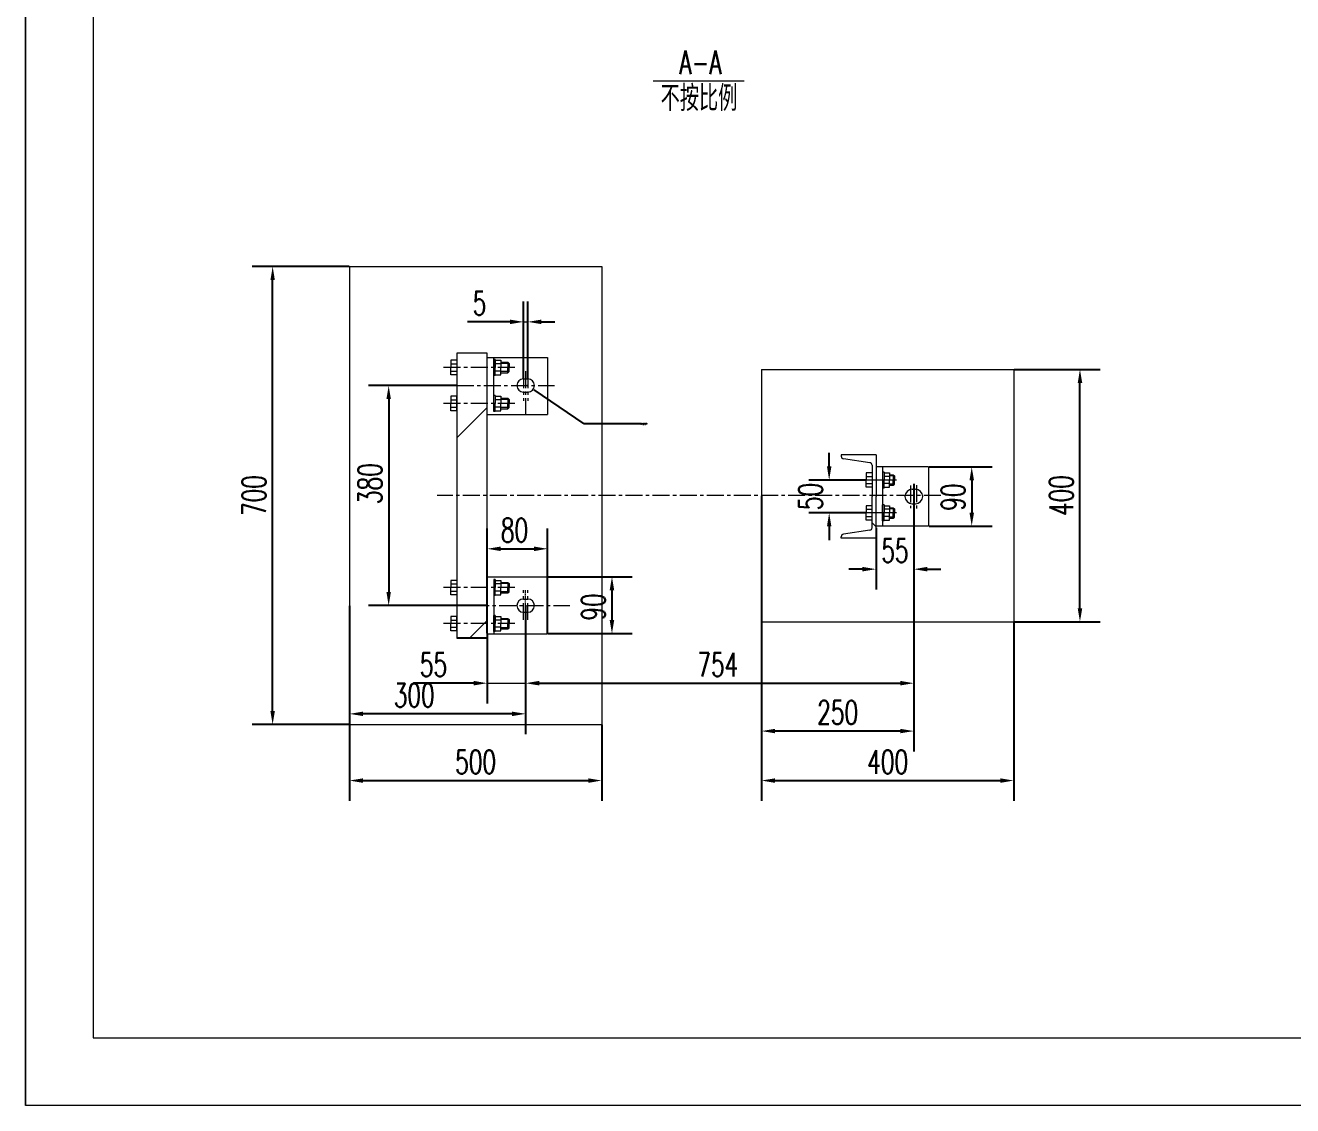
# Model space of a CAD drawing. Header units: millimetres. Extents: x 2882 to 3476, y 1065 to 1485.
# Drawn here: x 2881.9 to 3068.8, y 1064.6 to 1224 of the extents above; entities that cross this region are included whole.
import ezdxf

# ---------------------------------------------------------------- set-up
doc = ezdxf.new("R2010")
doc.units = ezdxf.units.MM
doc.linetypes.add('CENTER', pattern=[2, 1.25, -0.25, 0.25, -0.25])
doc.linetypes.add('CENTERX2', pattern=[4, 2.5, -0.5, 0.5, -0.5])
doc.layers.get('DEFPOINTS').update_dxf_attribs({"lineweight": 18})
for name, color, linetype, lineweight, true_color in [('1', 1, 'Continuous', 18, 0xff0000), ('2', 2, 'Continuous', 18, 0xffff00), ('3', 3, 'CENTERX2', 18, 0x00ff00), ('3尺寸线', 2, 'Continuous', 18, 0xffff00)]:
    doc.layers.add(name, color=color, linetype=linetype, lineweight=lineweight, true_color=true_color)
doc.styles.add('HZ', font='txt.shx', dxfattribs={"width": 0.67, "bigfont": 'hztxt.shx'})
doc.styles.get("Standard").update_dxf_attribs({"font": 'arial.ttf'})
doc.styles.add('ZH', font='txt.shx', dxfattribs={"width": 0.75, "bigfont": 'hztxt.shx'})
doc.dimstyles.new('ISO-25', dxfattribs={"dimtxt": 2.5, "dimasz": 2.5, "dimexe": 1.25, "dimexo": 0.625, "dimtad": 1, "dimtxsty": 'Standard', "dimcen": 2.5, "dimadec": 0, "dimazin": 0, "dimtfac": 1, "dimtmove": 0, "dimatfit": 3, "dimfxl": 0, "dimarcsym": 0})
doc.dimstyles.get("Standard").update_dxf_attribs({"dimtxt": 0.18, "dimasz": 0.18, "dimexe": 0.18, "dimexo": 0.0625, "dimgap": 0.09, "dimtad": 0, "dimtih": 1, "dimtoh": 1, "dimdec": 4, "dimzin": 0, "dimdsep": 46, "dimtxsty": 'Standard', "dimcen": 0.09, "dimadec": 0, "dimazin": 0, "dimtfac": 1, "dimtdec": 4, "dimtofl": 0, "dimtmove": 0, "dimatfit": 3, "dimfxl": 0, "dimtolj": 1, "dimtzin": 0, "dimarcsym": 0})

# ---------------------------------------------------------------- blocks, each defined once
blk = doc.blocks.new('*D47')
at = {"layer": '2', "color": 0, "lineweight": -2, "ltscale": 0.5, "transparency": 16777216}
for p, q in [((3000.46, 1158.93), (3000.46, 1160.93)), ((3005.85, 1156.93), (2997.46, 1156.93)), ((3005.85, 1152.08), (2997.46, 1152.08)), ((3000.46, 1150.08), (3000.46, 1148.08))]:
    blk.add_line(p, q, dxfattribs=at)
at = {"layer": '2', "color": 0, "ltscale": 0.5, "transparency": 16777216}
for points in [[(3000.13, 1158.93), (3000.79, 1158.93), (3000.46, 1156.93)], [(3000.13, 1150.08), (3000.79, 1150.08), (3000.46, 1152.08)]]:
    blk.add_solid(points, dxfattribs=at)
at = {"layer": 'DEFPOINTS', "color": 0, "ltscale": 0.5, "transparency": 16777216}
for p in [(3005.91, 1156.93), (3000.46, 1152.08), (3005.91, 1152.08)]:
    blk.add_point(p, dxfattribs=at)
at = {"layer": '2', "color": 0, "ltscale": 0.5, "transparency": 16777216, "insert": (2997.71, 1154.51), "char_height": 3.5, "attachment_point": 5, "rotation": 90, "style": 'HZ'}
blk.add_mtext('\\A1;50', dxfattribs=at)
blk = doc.blocks.new('*D45')
at = {"layer": '2', "color": 0, "lineweight": -2, "ltscale": 0.5, "transparency": 16777216}
for p, q in [((2958.97, 1142.67), (2971.41, 1142.67)), ((2968.41, 1140.67), (2968.41, 1136.27)), ((2958.97, 1134.27), (2971.41, 1134.27))]:
    blk.add_line(p, q, dxfattribs=at)
at = {"layer": '2', "color": 0, "ltscale": 0.5, "transparency": 16777216}
for points in [[(2968.07, 1140.67), (2968.74, 1140.67), (2968.41, 1142.67)], [(2968.07, 1136.27), (2968.74, 1136.27), (2968.41, 1134.27)]]:
    blk.add_solid(points, dxfattribs=at)
at = {"layer": 'DEFPOINTS', "color": 0, "ltscale": 0.5, "transparency": 16777216}
for p in [(2958.91, 1142.67), (2958.91, 1134.27), (2968.41, 1134.27)]:
    blk.add_point(p, dxfattribs=at)
at = {"layer": '2', "color": 0, "ltscale": 0.5, "transparency": 16777216, "insert": (2965.66, 1138.2), "char_height": 3.5, "attachment_point": 5, "rotation": 90, "style": 'HZ'}
blk.add_mtext('\\A1;90', dxfattribs=at)
blk = doc.blocks.new('*D46')
at = {"layer": '2', "color": 0, "lineweight": -2, "ltscale": 0.5, "transparency": 16777216}
for p, q in [((2945.45, 1170.87), (2932.46, 1170.87)), ((2935.46, 1168.87), (2935.46, 1140.41)), ((2949.93, 1138.41), (2932.46, 1138.41))]:
    blk.add_line(p, q, dxfattribs=at)
at = {"layer": '2', "color": 0, "ltscale": 0.5, "transparency": 16777216}
for points in [[(2935.13, 1168.87), (2935.79, 1168.87), (2935.46, 1170.87)], [(2935.13, 1140.41), (2935.79, 1140.41), (2935.46, 1138.41)]]:
    blk.add_solid(points, dxfattribs=at)
at = {"layer": 'DEFPOINTS', "color": 0, "ltscale": 0.5, "transparency": 16777216}
for p in [(2945.52, 1170.87), (2935.46, 1138.41), (2950, 1138.41)]:
    blk.add_point(p, dxfattribs=at)
at = {"layer": '2', "color": 0, "ltscale": 0.5, "transparency": 16777216, "insert": (2932.71, 1156.4), "char_height": 3.5, "attachment_point": 5, "rotation": 90, "style": 'HZ'}
blk.add_mtext('\\A1;380', dxfattribs=at)
blk = doc.blocks.new('*D48')
at = {"layer": '2', "color": 0, "lineweight": -2, "ltscale": 0.5, "transparency": 16777216}
for p, q in [((3012.95, 1156.36), (3012.95, 1123.96)), ((2955.67, 1134.2), (2955.67, 1123.96)), ((2957.67, 1126.96), (3010.95, 1126.96))]:
    blk.add_line(p, q, dxfattribs=at)
at = {"layer": '2', "color": 0, "ltscale": 0.5, "transparency": 16777216}
for points in [[(2957.67, 1127.3), (2957.67, 1126.63), (2955.67, 1126.96)], [(3010.95, 1127.3), (3010.95, 1126.63), (3012.95, 1126.96)]]:
    blk.add_solid(points, dxfattribs=at)
at = {"layer": 'DEFPOINTS', "color": 0, "ltscale": 0.5, "transparency": 16777216}
for p in [(3012.95, 1156.43), (2955.67, 1134.27), (3012.95, 1126.96)]:
    blk.add_point(p, dxfattribs=at)
at = {"layer": '2', "color": 0, "ltscale": 0.5, "transparency": 16777216, "insert": (2984.02, 1129.71), "char_height": 3.5, "attachment_point": 5, "style": 'HZ'}
blk.add_mtext('\\A1;754', dxfattribs=at)
blk = doc.blocks.new('*D49')
at = {"layer": '2', "color": 0, "lineweight": -2, "ltscale": 0.5, "transparency": 16777216}
for p, q in [((2950, 1134.18), (2950, 1123.96)), ((2955.67, 1134.11), (2955.67, 1123.96)), ((2948, 1126.96), (2939.12, 1126.96)), ((2957.67, 1126.96), (2959.67, 1126.96))]:
    blk.add_line(p, q, dxfattribs=at)
at = {"layer": '2', "color": 0, "ltscale": 0.5, "transparency": 16777216}
for points in [[(2948, 1127.3), (2948, 1126.63), (2950, 1126.96)], [(2957.67, 1127.3), (2957.67, 1126.63), (2955.67, 1126.96)]]:
    blk.add_solid(points, dxfattribs=at)
at = {"layer": 'DEFPOINTS', "color": 0, "ltscale": 0.5, "transparency": 16777216}
for p in [(2950, 1134.24), (2955.67, 1134.18), (2950, 1126.96)]:
    blk.add_point(p, dxfattribs=at)
at = {"layer": '2', "color": 0, "ltscale": 0.5, "transparency": 16777216, "insert": (2942.08, 1129.71), "char_height": 3.5, "attachment_point": 5, "style": 'HZ'}
blk.add_mtext('\\A1;55', dxfattribs=at)
blk = doc.blocks.new('*D50')
at = {"layer": '2', "color": 0, "lineweight": -2, "ltscale": 0.5, "transparency": 16777216}
for p, q in [((2955.35, 1171.91), (2955.35, 1183.27)), ((2956, 1171.91), (2956, 1183.27)), ((2953.35, 1180.27), (2947.09, 1180.27)), ((2958, 1180.27), (2960, 1180.27))]:
    blk.add_line(p, q, dxfattribs=at)
at = {"layer": '2', "color": 0, "ltscale": 0.5, "transparency": 16777216}
for points in [[(2953.35, 1180.6), (2953.35, 1179.93), (2955.35, 1180.27)], [(2958, 1180.6), (2958, 1179.93), (2956, 1180.27)]]:
    blk.add_solid(points, dxfattribs=at)
at = {"layer": 'DEFPOINTS', "color": 0, "ltscale": 0.5, "transparency": 16777216}
for p in [(2956, 1180.27), (2955.35, 1171.84), (2956, 1171.84)]:
    blk.add_point(p, dxfattribs=at)
at = {"layer": '2', "color": 0, "ltscale": 0.5, "transparency": 16777216, "insert": (2948.87, 1183.02), "char_height": 3.5, "attachment_point": 5, "style": 'HZ'}
blk.add_mtext('\\A1;5', dxfattribs=at)
blk = doc.blocks.new('*D51')
at = {"layer": '2', "color": 0, "lineweight": -2, "ltscale": 0.5, "transparency": 16777216}
for p, q in [((2955.91, 1170.87), (2956.09, 1170.87)), ((2956, 1170.78), (2956, 1170.96)), ((2964.3, 1165.22), (2956.95, 1170.23)), ((2972.62, 1165.22), (2964.3, 1165.22))]:
    blk.add_line(p, q, dxfattribs=at)
at = {"layer": '2', "color": 0, "ltscale": 0.5, "transparency": 16777216}
blk.add_solid([(2956.96, 1170.25), (2956.93, 1170.2), (2956.8, 1170.33)], dxfattribs=at)
at = {"layer": 'DEFPOINTS', "color": 0, "ltscale": 0.5, "transparency": 16777216}
for p in [(2956, 1170.87), (2956.8, 1170.33)]:
    blk.add_point(p, dxfattribs=at)
at = {"layer": '2', "color": 0, "ltscale": 0.5, "transparency": 16777216, "insert": (2973.11, 1165.22), "char_height": 0.18, "attachment_point": 5, "style": 'HZ'}
blk.add_mtext('\\A1;3-22X27', dxfattribs=at)
blk = doc.blocks.new('*D52')
at = {"layer": '2', "color": 0, "lineweight": -2, "ltscale": 0.5, "transparency": 16777216}
for p, q in [((2950, 1134.33), (2950, 1149.79)), ((2958.91, 1134.33), (2958.91, 1149.79)), ((2952, 1146.79), (2956.91, 1146.79))]:
    blk.add_line(p, q, dxfattribs=at)
at = {"layer": '2', "color": 0, "ltscale": 0.5, "transparency": 16777216}
for points in [[(2952, 1147.12), (2952, 1146.45), (2950, 1146.79)], [(2956.91, 1147.12), (2956.91, 1146.45), (2958.91, 1146.79)]]:
    blk.add_solid(points, dxfattribs=at)
at = {"layer": 'DEFPOINTS', "color": 0, "ltscale": 0.5, "transparency": 16777216}
for p in [(2958.91, 1146.79), (2950, 1134.27), (2958.91, 1134.27)]:
    blk.add_point(p, dxfattribs=at)
at = {"layer": '2', "color": 0, "ltscale": 0.5, "transparency": 16777216, "insert": (2954.02, 1149.54), "char_height": 3.5, "attachment_point": 5, "style": 'HZ'}
blk.add_mtext('\\A1;80', dxfattribs=at)
blk = doc.blocks.new('*D53')
at = {"layer": '2', "color": 0, "lineweight": -2, "ltscale": 0.5, "transparency": 16777216}
for p, q in [((3015.19, 1158.87), (3024.49, 1158.87)), ((3021.49, 1156.87), (3021.49, 1152.14)), ((3015.19, 1150.14), (3024.49, 1150.14))]:
    blk.add_line(p, q, dxfattribs=at)
at = {"layer": '2', "color": 0, "ltscale": 0.5, "transparency": 16777216}
for points in [[(3021.16, 1156.87), (3021.83, 1156.87), (3021.49, 1158.87)], [(3021.16, 1152.14), (3021.83, 1152.14), (3021.49, 1150.14)]]:
    blk.add_solid(points, dxfattribs=at)
at = {"layer": 'DEFPOINTS', "color": 0, "ltscale": 0.5, "transparency": 16777216}
for p in [(3015.13, 1158.87), (3015.13, 1150.14), (3021.49, 1150.14)]:
    blk.add_point(p, dxfattribs=at)
at = {"layer": '2', "color": 0, "ltscale": 0.5, "transparency": 16777216, "insert": (3018.74, 1154.41), "char_height": 3.5, "attachment_point": 5, "rotation": 90, "style": 'HZ'}
blk.add_mtext('\\A1;90', dxfattribs=at)
blk = doc.blocks.new('*D44')
at = {"layer": '2', "color": 0, "lineweight": -2, "ltscale": 0.5, "transparency": 16777216}
for p, q in [((3012.95, 1150.08), (3012.95, 1140.78)), ((3007.37, 1149.88), (3007.37, 1140.78)), ((3005.37, 1143.78), (3003.37, 1143.78)), ((3014.95, 1143.78), (3016.95, 1143.78))]:
    blk.add_line(p, q, dxfattribs=at)
at = {"layer": '2', "color": 0, "ltscale": 0.5, "transparency": 16777216}
for points in [[(3005.37, 1144.12), (3005.37, 1143.45), (3007.37, 1143.78)], [(3014.95, 1144.12), (3014.95, 1143.45), (3012.95, 1143.78)]]:
    blk.add_solid(points, dxfattribs=at)
at = {"layer": 'DEFPOINTS', "color": 0, "ltscale": 0.5, "transparency": 16777216}
for p in [(3012.95, 1150.14), (3007.37, 1149.94), (3012.95, 1143.78)]:
    blk.add_point(p, dxfattribs=at)
at = {"layer": '2', "color": 0, "ltscale": 0.5, "transparency": 16777216, "insert": (3010.16, 1146.53), "char_height": 3.5, "attachment_point": 5, "style": 'HZ'}
blk.add_mtext('\\A1;55', dxfattribs=at)
blk = doc.blocks.new('*D30')
at = {"layer": '2', "color": 0, "lineweight": -2, "ltscale": 0.5, "transparency": 16777216}
for p, q in [((2929.68, 1138.35), (2929.68, 1119.44)), ((2955.67, 1138.35), (2955.67, 1119.44)), ((2953.67, 1122.44), (2931.68, 1122.44))]:
    blk.add_line(p, q, dxfattribs=at)
at = {"layer": '2', "color": 0, "ltscale": 0.5, "transparency": 16777216}
for points in [[(2931.68, 1122.77), (2931.68, 1122.11), (2929.68, 1122.44)], [(2953.67, 1122.77), (2953.67, 1122.11), (2955.67, 1122.44)]]:
    blk.add_solid(points, dxfattribs=at)
at = {"layer": 'DEFPOINTS', "color": 0, "ltscale": 0.5, "transparency": 16777216}
for p in [(2929.68, 1138.41), (2955.67, 1138.41), (2929.68, 1122.44)]:
    blk.add_point(p, dxfattribs=at)
at = {"layer": '2', "color": 0, "ltscale": 0.5, "transparency": 16777216, "insert": (2939.23, 1125.19), "char_height": 3.5, "attachment_point": 5, "style": 'HZ'}
blk.add_mtext('\\A1;300', dxfattribs=at)
blk = doc.blocks.new('*D31')
at = {"layer": '2', "color": 0, "lineweight": -2, "ltscale": 0.5, "transparency": 16777216}
for p, q in [((2929.62, 1188.42), (2915.34, 1188.42)), ((2918.34, 1122.86), (2918.34, 1186.42)), ((2929.62, 1120.86), (2915.34, 1120.86))]:
    blk.add_line(p, q, dxfattribs=at)
at = {"layer": '2', "color": 0, "ltscale": 0.5, "transparency": 16777216}
for points in [[(2918.01, 1186.42), (2918.67, 1186.42), (2918.34, 1188.42)], [(2918.01, 1122.86), (2918.67, 1122.86), (2918.34, 1120.86)]]:
    blk.add_solid(points, dxfattribs=at)
at = {"layer": 'DEFPOINTS', "color": 0, "ltscale": 0.5, "transparency": 16777216}
for p in [(2918.34, 1188.42), (2929.68, 1188.42), (2929.68, 1120.86)]:
    blk.add_point(p, dxfattribs=at)
at = {"layer": '2', "color": 0, "ltscale": 0.5, "transparency": 16777216, "insert": (2915.59, 1154.64), "char_height": 3.5, "attachment_point": 5, "rotation": 90, "style": 'HZ'}
blk.add_mtext('\\A1;700', dxfattribs=at)
blk = doc.blocks.new('*D34')
at = {"layer": '2', "color": 0, "lineweight": -2, "ltscale": 0.5, "transparency": 16777216}
for p, q in [((2929.68, 1120.8), (2929.68, 1109.6)), ((2966.9, 1120.8), (2966.9, 1109.6)), ((2931.68, 1112.6), (2964.9, 1112.6))]:
    blk.add_line(p, q, dxfattribs=at)
at = {"layer": '2', "color": 0, "ltscale": 0.5, "transparency": 16777216}
for points in [[(2931.68, 1112.93), (2931.68, 1112.26), (2929.68, 1112.6)], [(2964.9, 1112.93), (2964.9, 1112.26), (2966.9, 1112.6)]]:
    blk.add_solid(points, dxfattribs=at)
at = {"layer": 'DEFPOINTS', "color": 0, "ltscale": 0.5, "transparency": 16777216}
for p in [(2929.68, 1120.86), (2966.9, 1120.86), (2966.9, 1112.6)]:
    blk.add_point(p, dxfattribs=at)
at = {"layer": '2', "color": 0, "ltscale": 0.5, "transparency": 16777216, "insert": (2948.29, 1115.35), "char_height": 3.5, "attachment_point": 5, "style": 'HZ'}
blk.add_mtext('\\A1;500', dxfattribs=at)
blk = doc.blocks.new('*D35')
at = {"layer": '2', "color": 0, "lineweight": -2, "ltscale": 0.5, "transparency": 16777216}
for p, q in [((2990.47, 1135.97), (2990.47, 1109.6)), ((3027.7, 1135.97), (3027.7, 1109.6)), ((2992.47, 1112.6), (3025.7, 1112.6))]:
    blk.add_line(p, q, dxfattribs=at)
at = {"layer": '2', "color": 0, "ltscale": 0.5, "transparency": 16777216}
for points in [[(2992.47, 1112.93), (2992.47, 1112.26), (2990.47, 1112.6)], [(3025.7, 1112.93), (3025.7, 1112.26), (3027.7, 1112.6)]]:
    blk.add_solid(points, dxfattribs=at)
at = {"layer": 'DEFPOINTS', "color": 0, "ltscale": 0.5, "transparency": 16777216}
for p in [(2990.47, 1136.03), (3027.7, 1136.03), (3027.7, 1112.6)]:
    blk.add_point(p, dxfattribs=at)
at = {"layer": '2', "color": 0, "ltscale": 0.5, "transparency": 16777216, "insert": (3009.09, 1115.35), "char_height": 3.5, "attachment_point": 5, "style": 'HZ'}
blk.add_mtext('\\A1;400', dxfattribs=at)
blk = doc.blocks.new('*D36')
at = {"layer": '2', "color": 0, "lineweight": -2, "ltscale": 0.5, "transparency": 16777216}
for p, q in [((3027.76, 1173.25), (3040.46, 1173.25)), ((3037.46, 1138.03), (3037.46, 1171.25)), ((3027.76, 1136.03), (3040.46, 1136.03))]:
    blk.add_line(p, q, dxfattribs=at)
at = {"layer": '2', "color": 0, "ltscale": 0.5, "transparency": 16777216}
for points in [[(3037.13, 1171.25), (3037.8, 1171.25), (3037.46, 1173.25)], [(3037.13, 1138.03), (3037.8, 1138.03), (3037.46, 1136.03)]]:
    blk.add_solid(points, dxfattribs=at)
at = {"layer": 'DEFPOINTS', "color": 0, "ltscale": 0.5, "transparency": 16777216}
for p in [(3027.7, 1173.25), (3037.46, 1173.25), (3027.7, 1136.03)]:
    blk.add_point(p, dxfattribs=at)
at = {"layer": '2', "color": 0, "ltscale": 0.5, "transparency": 16777216, "insert": (3034.71, 1154.64), "char_height": 3.5, "attachment_point": 5, "rotation": 90, "style": 'HZ'}
blk.add_mtext('\\A1;400', dxfattribs=at)
blk = doc.blocks.new('*D37')
at = {"layer": '2', "color": 0, "lineweight": -2, "ltscale": 0.5, "transparency": 16777216}
for p, q in [((2990.47, 1154.58), (2990.47, 1116.9)), ((3012.95, 1154.58), (3012.95, 1116.9)), ((3010.95, 1119.9), (2992.47, 1119.9))]:
    blk.add_line(p, q, dxfattribs=at)
at = {"layer": '2', "color": 0, "ltscale": 0.5, "transparency": 16777216}
for points in [[(2992.47, 1120.23), (2992.47, 1119.57), (2990.47, 1119.9)], [(3010.95, 1120.23), (3010.95, 1119.57), (3012.95, 1119.9)]]:
    blk.add_solid(points, dxfattribs=at)
at = {"layer": 'DEFPOINTS', "color": 0, "ltscale": 0.5, "transparency": 16777216}
for p in [(2990.47, 1154.64), (3012.95, 1154.64), (2990.47, 1119.9)]:
    blk.add_point(p, dxfattribs=at)
at = {"layer": '2', "color": 0, "ltscale": 0.5, "transparency": 16777216, "insert": (3001.71, 1122.65), "char_height": 3.5, "attachment_point": 5, "style": 'HZ'}
blk.add_mtext('\\A1;250', dxfattribs=at)

msp = doc.modelspace()

# ---------------------------------------------------------------- hatches: boundary and pattern name
at = {"layer": '2'}
h = msp.add_hatch(dxfattribs=at)
h.set_pattern_fill('ANSI31', color=256, scale=7, style=0)
h.set_pattern_definition([(45, (2759.3, 631.195), (-15.71545, 15.71545), [])])
h.paths.add_polyline_path([(2945.51512, 1154.63975), (2949.99518, 1154.63975), (2949.99518, 1168.21705), (2949.82614, 1168.21705), (2945.51512, 1168.21705), (2945.51512, 1167.14934)], flags=0)
h.paths.add_polyline_path([(2949.99518, 1168.21705), (2949.99518, 1170.87297), (2945.51512, 1170.87297), (2945.51512, 1168.21705)], flags=0)
h.paths.add_polyline_path([(2945.51512, 1173.53051), (2945.51512, 1172.4628), (2945.51512, 1170.87297), (2949.99518, 1170.87297), (2949.99518, 1173.53051)], flags=0)
h.paths.add_polyline_path([(2945.51512, 1175.64458), (2945.51512, 1173.53051), (2949.99518, 1173.53051), (2949.99518, 1175.64458)], flags=0)
h.paths.add_polyline_path([(2949.99518, 1154.63975), (2945.51512, 1154.63975), (2945.51512, 1141.06244), (2949.99518, 1141.06244)], flags=0)
h.paths.add_polyline_path([(2945.51512, 1141.06244), (2945.51512, 1139.99474), (2945.51512, 1135.74898), (2949.99518, 1135.74898), (2949.99518, 1141.06244)], flags=0)
h.paths.add_polyline_path([(2949.99518, 1133.63492), (2949.99518, 1135.74898), (2949.82614, 1135.74898), (2945.51512, 1135.74898), (2945.51512, 1134.68128), (2945.51512, 1133.63492)], flags=0)
at = {"layer": '2', "ltscale": 0.25}
h = msp.add_hatch(dxfattribs=at)
h.set_pattern_fill('ANSI31', color=256, scale=2.8, angle=270, style=0)
h.set_pattern_definition([(315, (2759.299, 631.1955), (6.28618, 6.28618), [])])
edge = h.paths.add_edge_path(flags=0)
edge.add_arc((3006.39996, 1159.10934), 0.38808, 0, 81.8608454, ccw=False)
edge.add_line((3006.78804, 1159.10934), (3006.78804, 1156.9313))
edge.add_line((3006.78804, 1156.9313), (3007.37016, 1156.9313))
edge.add_line((3007.37016, 1156.9313), (3007.37016, 1160.63019))
edge.add_line((3007.37016, 1160.63019), (3002.2281, 1160.63019))
edge.add_line((3002.2281, 1160.63019), (3002.2281, 1160.43454))
edge.add_arc((3002.61618, 1160.43454), 0.38808, 180, 261.8608454)
edge.add_line((3002.56123, 1160.05037), (3006.4549, 1159.49351))
h.paths.add_polyline_path([(3007.37016, 1154.5058), (3007.37016, 1156.9313), (3006.78804, 1156.9313), (3006.78804, 1155.86359), (3006.78804, 1154.5058)], flags=0)
h.paths.add_polyline_path([(3007.37016, 1152.0803), (3007.37016, 1154.5058), (3006.78804, 1154.5058), (3006.78804, 1152.0803)], flags=0)
edge = h.paths.add_edge_path(flags=0)
edge.add_line((3007.37016, 1148.38141), (3007.37016, 1152.0803))
edge.add_line((3007.37016, 1152.0803), (3006.78804, 1152.0803))
edge.add_line((3006.78804, 1152.0803), (3006.78804, 1151.01259))
edge.add_line((3006.78804, 1151.01259), (3006.78804, 1149.90226))
edge.add_arc((3006.39996, 1149.90226), 0.38808, 278.1391546, 360, ccw=False)
edge.add_line((3006.4549, 1149.51809), (3002.56123, 1148.96122))
edge.add_arc((3002.61618, 1148.57705), 0.38808, 98.1391543, 179.9999997)
edge.add_line((3002.2281, 1148.57705), (3002.2281, 1148.38141))
edge.add_line((3002.2281, 1148.38141), (3007.37016, 1148.38141))

# ---------------------------------------------------------------- linework, layer by layer
at = {"layer": '1'}
for p, q in [((2891.85043, 1474.6398), (2891.85043, 1074.6398)), ((2891.85043, 1074.6398), (3450.85043, 1074.6398))]:
    msp.add_line(p, q, dxfattribs=at)
at = {"layer": '1', "lineweight": 0}
for p, q in [((2929.67754, 1188.41963), (2929.67754, 1120.85986)), ((2929.67754, 1188.41963), (2966.90068, 1188.41963)), ((2966.90068, 1188.41963), (2966.90068, 1120.85986)), ((2990.47417, 1173.25131), (2990.47417, 1136.02818)), ((2990.47417, 1173.25131), (3027.69731, 1173.25131)), ((3027.69731, 1173.25131), (3027.69731, 1136.02818)), ((2990.47417, 1136.02818), (3027.69731, 1136.02818)), ((2929.67754, 1120.85986), (2966.90068, 1120.85986))]:
    msp.add_line(p, q, dxfattribs=at)
at = {"layer": '1', "ltscale": 0.25}
for p, q in [((2944.64131, 1174.59822), (2944.64131, 1173.53051)), ((2945.51512, 1174.59822), (2944.64131, 1174.59822)), ((2945.51512, 1175.64458), (2945.51512, 1133.61875)), ((2949.99518, 1175.64458), (2945.51512, 1175.64458)), ((2945.51512, 1174.59822), (2945.51512, 1172.4628)), ((2949.99518, 1133.61875), (2949.99518, 1175.64458)), ((2949.99518, 1175.01395), (2958.90776, 1175.01395)), ((2950.96538, 1167.25235), (2950.96538, 1175.01395)), ((2950.96538, 1174.71561), (2950.96538, 1172.34541)), ((2951.19469, 1174.71561), (2950.96538, 1174.71561)), ((2951.19469, 1174.71561), (2951.19469, 1173.53051)), ((2951.19469, 1174.59822), (2952.00272, 1174.59822)), ((2952.00272, 1174.59822), (2952.00272, 1173.53051)), ((2958.90776, 1175.01395), (2958.90776, 1166.60555)), ((2944.64131, 1174.06436), (2945.51512, 1174.06436)), ((2944.64131, 1172.4628), (2944.64131, 1173.53051)), ((2944.64131, 1172.99666), (2945.51512, 1172.99666)), ((2945.51512, 1172.4628), (2944.64131, 1172.4628)), ((2952.00272, 1174.06436), (2951.19469, 1174.06436)), ((2951.19469, 1172.34541), (2951.19469, 1173.53051)), ((2952.00272, 1172.99666), (2951.19469, 1172.99666)), ((2951.19469, 1172.4628), (2952.00272, 1172.4628)), ((2952.00272, 1174.3057), (2953.06097, 1174.3057)), ((2952.00272, 1172.4628), (2952.00272, 1173.53051)), ((2952.00272, 1172.4628), (2952.00272, 1173.53051)), ((2952.00272, 1172.75532), (2953.06097, 1172.75532)), ((2953.06097, 1174.3057), (2953.06097, 1173.53051)), ((2953.06097, 1174.3057), (2953.24021, 1174.13404)), ((2953.06097, 1172.75532), (2953.06097, 1173.53051)), ((2953.06097, 1172.75532), (2953.24021, 1172.92698)), ((2953.24021, 1174.13404), (2953.24021, 1173.53051)), ((2953.24021, 1172.92698), (2953.24021, 1173.53051)), ((2951.19469, 1172.34541), (2950.96538, 1172.34541)), ((2955.34907, 1171.84398), (2955.99587, 1171.84398)), ((2944.64131, 1169.28475), (2944.64131, 1168.21705)), ((2945.51512, 1169.28475), (2944.64131, 1169.28475)), ((2944.64131, 1168.7509), (2945.51512, 1168.7509)), ((2945.51512, 1167.14934), (2945.51512, 1169.28475)), ((2951.19469, 1169.40215), (2950.96538, 1169.40215)), ((2950.96538, 1167.03195), (2950.96538, 1169.40215)), ((2951.19469, 1169.40215), (2951.19469, 1168.21705)), ((2951.19469, 1169.28475), (2952.00272, 1169.28475)), ((2952.00272, 1168.7509), (2951.19469, 1168.7509)), ((2952.00272, 1169.28475), (2952.00272, 1168.21705)), ((2952.00272, 1169.28475), (2952.00272, 1168.21705)), ((2952.00272, 1168.99224), (2953.06097, 1168.99224)), ((2953.06097, 1168.99224), (2953.24021, 1168.82058)), ((2953.06097, 1168.99224), (2953.06097, 1168.21705)), ((2953.24021, 1168.82058), (2953.24021, 1168.21705)), ((2955.34907, 1169.90358), (2955.99587, 1169.90358)), ((2944.64131, 1167.14934), (2944.64131, 1168.21705)), ((2944.64131, 1167.6832), (2945.51512, 1167.6832)), ((2945.51512, 1167.14934), (2944.64131, 1167.14934)), ((2951.19469, 1167.03195), (2950.96538, 1167.03195)), ((2951.19469, 1167.03195), (2951.19469, 1168.21705)), ((2952.00272, 1167.6832), (2951.19469, 1167.6832)), ((2951.19469, 1167.14934), (2952.00272, 1167.14934)), ((2952.00272, 1167.14934), (2952.00272, 1168.21705)), ((2952.00272, 1167.44186), (2953.06097, 1167.44186)), ((2953.06097, 1167.44186), (2953.06097, 1168.21705)), ((2953.06097, 1167.44186), (2953.24021, 1167.61352)), ((2953.24021, 1167.61352), (2953.24021, 1168.21705)), ((2949.99518, 1166.60555), (2958.90776, 1166.60555)), ((3002.2281, 1160.63019), (3002.2281, 1160.43454)), ((3007.37016, 1160.63019), (3002.2281, 1160.63019)), ((3006.4549, 1159.49351), (3002.56123, 1160.05037)), ((3007.37016, 1160.63019), (3007.37016, 1154.5058)), ((3006.78804, 1157.999), (3005.91423, 1157.999)), ((3005.91423, 1157.999), (3005.91423, 1156.9313)), ((3006.78804, 1159.10934), (3006.78804, 1154.5058)), ((3006.78804, 1157.999), (3006.78804, 1155.86359)), ((3015.13176, 1158.8717), (3007.37016, 1158.8717)), ((3008.34036, 1158.8717), (3008.34036, 1150.1399)), ((3008.56966, 1158.1164), (3008.34036, 1158.1164)), ((3008.34036, 1158.1164), (3008.34036, 1155.7462)), ((3008.56966, 1158.1164), (3008.56966, 1156.9313)), ((3008.56966, 1157.999), (3009.37769, 1157.999)), ((3009.37769, 1157.999), (3009.37769, 1156.9313)), ((3009.37769, 1157.70649), (3009.90286, 1157.70649)), ((3009.90286, 1157.70649), (3010.08211, 1157.53483)), ((3009.90286, 1157.70649), (3009.90286, 1156.9313)), ((3010.08211, 1157.53483), (3010.08211, 1156.9313)), ((3015.13176, 1158.8717), (3015.13176, 1150.1399)), ((3005.91423, 1157.46515), (3006.78804, 1157.46515)), ((3005.91423, 1155.86359), (3005.91423, 1156.9313)), ((3005.91423, 1156.39745), (3006.78804, 1156.39745)), ((3006.78804, 1155.86359), (3005.91423, 1155.86359)), ((3008.56966, 1155.7462), (3008.34036, 1155.7462)), ((3009.37769, 1157.46515), (3008.56966, 1157.46515)), ((3008.56966, 1155.7462), (3008.56966, 1156.9313)), ((3009.37769, 1156.39745), (3008.56966, 1156.39745)), ((3008.56966, 1155.86359), (3009.37769, 1155.86359)), ((3009.37769, 1155.86359), (3009.37769, 1156.9313)), ((3009.37769, 1155.86359), (3009.37769, 1156.9313)), ((3009.37769, 1156.15611), (3009.90286, 1156.15611)), ((3009.90286, 1156.15611), (3009.90286, 1156.9313)), ((3009.90286, 1156.15611), (3010.08211, 1156.32777)), ((3010.08211, 1156.32777), (3010.08211, 1156.9313)), ((3006.78804, 1149.90226), (3006.78804, 1154.5058)), ((3007.37016, 1148.38141), (3007.37016, 1154.5058)), ((3006.78804, 1153.148), (3005.91423, 1153.148)), ((3005.91423, 1153.148), (3005.91423, 1152.0803)), ((3005.91423, 1152.61415), (3006.78804, 1152.61415)), ((3005.91423, 1151.01259), (3005.91423, 1152.0803)), ((3006.78804, 1151.01259), (3006.78804, 1153.148)), ((3008.56966, 1153.2654), (3008.34036, 1153.2654)), ((3008.34036, 1150.8952), (3008.34036, 1153.2654)), ((3008.56966, 1153.2654), (3008.56966, 1152.0803)), ((3008.56966, 1153.148), (3009.37769, 1153.148)), ((3009.37769, 1152.61415), (3008.56966, 1152.61415)), ((3008.56966, 1150.8952), (3008.56966, 1152.0803)), ((3009.37769, 1153.148), (3009.37769, 1152.0803)), ((3009.37769, 1153.148), (3009.37769, 1152.0803)), ((3009.37769, 1152.85549), (3009.90286, 1152.85549)), ((3009.37769, 1151.01259), (3009.37769, 1152.0803)), ((3009.90286, 1152.85549), (3010.08211, 1152.68383)), ((3009.90286, 1152.85549), (3009.90286, 1152.0803)), ((3009.90286, 1151.30511), (3009.90286, 1152.0803)), ((3010.08211, 1152.68383), (3010.08211, 1152.0803)), ((3010.08211, 1151.47677), (3010.08211, 1152.0803)), ((3005.91423, 1151.54645), (3006.78804, 1151.54645)), ((3006.78804, 1151.01259), (3005.91423, 1151.01259)), ((3015.13176, 1150.1399), (3007.37016, 1150.1399)), ((3008.56966, 1150.8952), (3008.34036, 1150.8952)), ((3009.37769, 1151.54645), (3008.56966, 1151.54645)), ((3008.56966, 1151.01259), (3009.37769, 1151.01259)), ((3009.37769, 1151.30511), (3009.90286, 1151.30511)), ((3009.90286, 1151.30511), (3010.08211, 1151.47677)), ((3002.2281, 1148.38141), (3002.2281, 1148.57705)), ((3007.37016, 1148.38141), (3002.2281, 1148.38141)), ((3006.4549, 1149.51809), (3002.56123, 1148.96122)), ((2949.99518, 1142.67395), (2958.90776, 1142.67395)), ((2958.90776, 1134.26555), (2958.90776, 1142.67395)), ((2945.51512, 1142.13015), (2944.64131, 1142.13015)), ((2944.64131, 1142.13015), (2944.64131, 1141.06244)), ((2944.64131, 1141.5963), (2945.51512, 1141.5963)), ((2944.64131, 1139.99474), (2944.64131, 1141.06244)), ((2945.51512, 1142.13015), (2945.51512, 1139.99474)), ((2950.96538, 1142.24754), (2950.96538, 1139.87734)), ((2951.19469, 1142.24754), (2950.96538, 1142.24754)), ((2950.96538, 1142.02715), (2950.96538, 1134.26555)), ((2951.19469, 1142.24754), (2951.19469, 1141.06244)), ((2951.19469, 1142.13015), (2952.00272, 1142.13015)), ((2952.00272, 1141.5963), (2951.19469, 1141.5963)), ((2951.19469, 1139.87734), (2951.19469, 1141.06244)), ((2952.00272, 1142.13015), (2952.00272, 1141.06244)), ((2952.00272, 1141.83763), (2953.06097, 1141.83763)), ((2952.00272, 1139.99474), (2952.00272, 1141.06244)), ((2952.00272, 1139.99474), (2952.00272, 1141.06244)), ((2953.06097, 1141.83763), (2953.06097, 1141.06244)), ((2953.06097, 1141.83763), (2953.24021, 1141.66598)), ((2953.06097, 1140.28725), (2953.06097, 1141.06244)), ((2953.24021, 1141.66598), (2953.24021, 1141.06244)), ((2953.24021, 1140.45891), (2953.24021, 1141.06244)), ((2944.64131, 1140.52859), (2945.51512, 1140.52859)), ((2945.51512, 1139.99474), (2944.64131, 1139.99474)), ((2951.19469, 1139.87734), (2950.96538, 1139.87734)), ((2952.00272, 1140.52859), (2951.19469, 1140.52859)), ((2951.19469, 1139.99474), (2952.00272, 1139.99474)), ((2952.00272, 1140.28725), (2953.06097, 1140.28725)), ((2953.06097, 1140.28725), (2953.24021, 1140.45891)), ((2955.34907, 1139.37591), (2955.99587, 1139.37591)), ((2951.19469, 1136.93408), (2950.96538, 1136.93408)), ((2950.96538, 1134.56388), (2950.96538, 1136.93408)), ((2951.19469, 1136.93408), (2951.19469, 1135.74898)), ((2955.34907, 1137.43551), (2955.99587, 1137.43551)), ((2945.51512, 1136.81669), (2944.64131, 1136.81669)), ((2944.64131, 1136.81669), (2944.64131, 1135.74898)), ((2944.64131, 1136.28283), (2945.51512, 1136.28283)), ((2944.64131, 1134.68128), (2944.64131, 1135.74898)), ((2944.64131, 1135.21513), (2945.51512, 1135.21513)), ((2945.51512, 1134.68128), (2945.51512, 1136.81669)), ((2951.19469, 1136.81669), (2952.00272, 1136.81669)), ((2952.00272, 1136.28283), (2951.19469, 1136.28283)), ((2951.19469, 1134.56388), (2951.19469, 1135.74898)), ((2952.00272, 1135.21513), (2951.19469, 1135.21513)), ((2952.00272, 1136.81669), (2952.00272, 1135.74898)), ((2952.00272, 1136.81669), (2952.00272, 1135.74898)), ((2952.00272, 1136.52417), (2953.06097, 1136.52417)), ((2952.00272, 1134.68128), (2952.00272, 1135.74898)), ((2953.06097, 1136.52417), (2953.24021, 1136.35251)), ((2953.06097, 1136.52417), (2953.06097, 1135.74898)), ((2953.06097, 1134.97379), (2953.06097, 1135.74898)), ((2953.06097, 1134.97379), (2953.24021, 1135.14545)), ((2953.24021, 1136.35251), (2953.24021, 1135.74898)), ((2953.24021, 1135.14545), (2953.24021, 1135.74898)), ((2945.51512, 1134.68128), (2944.64131, 1134.68128)), ((2949.99518, 1133.63492), (2945.51512, 1133.63492)), ((2945.51512, 1133.61875), (2949.99518, 1133.61875)), ((2949.99518, 1134.26555), (2958.90776, 1134.26555)), ((2951.19469, 1134.56388), (2950.96538, 1134.56388)), ((2951.19469, 1134.68128), (2952.00272, 1134.68128)), ((2952.00272, 1134.97379), (2953.06097, 1134.97379))]:
    msp.add_line(p, q, dxfattribs=at)
at = {"layer": '1', "ltscale": 200}
for p, q in [((3012.70626, 1155.57302), (3013.19136, 1155.57302)), ((3012.70626, 1153.43858), (3013.19136, 1153.43858))]:
    msp.add_line(p, q, dxfattribs=at)
at = {"layer": '1', "ltscale": 0.25}
for centre, radius, start, end in [((2955.34907, 1170.87378), 0.9702, 90, 270), ((2955.99587, 1170.87378), 0.9702, 270, 90), ((3002.61618, 1160.43454), 0.38808, 180, 261.8608461), ((3006.39996, 1159.10934), 0.38808, 0, 81.8608461), ((3002.61618, 1148.57705), 0.38808, 98.1391539, 180), ((3006.39996, 1149.90226), 0.38808, 278.1391539, 360), ((2955.34907, 1138.40571), 0.9702, 90, 270), ((2955.99587, 1138.40571), 0.9702, 270, 90)]:
    msp.add_arc(centre, radius, start, end, dxfattribs=at)
at = {"layer": '1', "ltscale": 200}
for centre, start, end in [((3012.70626, 1154.5058), 90, 270), ((3013.19136, 1154.5058), 270, 90)]:
    msp.add_arc(centre, 1.06722, start, end, dxfattribs=at)
at = {"layer": '2'}
for p, q in [((2881.85043, 1484.6398), (2881.85043, 1064.6398)), ((2974.49305, 1215.80184), (2987.91003, 1215.80184)), ((2949.99518, 1126.96438), (2955.67247, 1126.96438))]:
    msp.add_line(p, q, dxfattribs=at)
at = {"layer": '2', "ltscale": 0.5}
msp.add_line((2955.34907, 1180.26605), (2955.99587, 1180.26605), dxfattribs=at)
at = {"layer": '2', "ltscale": 0.25}
for p, q in [((2953.24021, 1174.13404), (2952.00272, 1174.13404)), ((2953.24021, 1172.92698), (2952.00272, 1172.92698)), ((2953.24021, 1168.82058), (2952.00272, 1168.82058)), ((2953.24021, 1167.61352), (2952.00272, 1167.61352)), ((3010.08211, 1157.53483), (3009.37769, 1157.53483)), ((3010.08211, 1156.32777), (3009.37769, 1156.32777)), ((3010.08211, 1152.68383), (3009.37769, 1152.68383)), ((3010.08211, 1151.47677), (3009.37769, 1151.47677)), ((2953.24021, 1141.66598), (2952.00272, 1141.66598)), ((2953.24021, 1140.45891), (2952.00272, 1140.45891)), ((2953.24021, 1136.35251), (2952.00272, 1136.35251)), ((2953.24021, 1135.14545), (2952.00272, 1135.14545))]:
    msp.add_line(p, q, dxfattribs=at)
at = {"layer": '2', "color": 3, "linetype": 'CENTER', "ltscale": 0.25}
for p, q in [((3009.3801, 1156.9313), (3005.46245, 1156.9313)), ((3009.3801, 1152.0803), (3005.46245, 1152.0803)), ((3009.3801, 1152.0803), (3005.46245, 1152.0803))]:
    msp.add_line(p, q, dxfattribs=at)
at = {"layer": '2', "color": 3, "linetype": 'CENTER', "ltscale": 200}
msp.add_line((3012.94881, 1155.95208), (3012.94881, 1152.746), dxfattribs=at)
at = {"layer": '3'}
for p, q in [((2954.07156, 1173.53051), (2943.46155, 1173.53051)), ((2955.34907, 1172.98914), (2955.34907, 1168.60772)), ((2955.67247, 1172.98914), (2955.67247, 1166.60555)), ((2955.99587, 1172.98914), (2955.99587, 1168.60772)), ((2945.51512, 1170.87297), (2959.91548, 1170.87297)), ((2954.07156, 1168.21705), (2943.46155, 1168.21705)), ((3010.41212, 1156.9313), (3005.48778, 1156.9313)), ((3012.46371, 1156.13992), (3012.46371, 1152.79594)), ((3013.34446, 1156.19172), (3013.34446, 1152.746)), ((3016.91046, 1154.63975), (2942.63492, 1154.63975)), ((3010.41212, 1152.0803), (3005.48778, 1152.0803)), ((2954.07156, 1141.06244), (2943.46155, 1141.06244)), ((2955.34907, 1136.29035), (2955.34907, 1140.67178)), ((2955.99587, 1136.29035), (2955.99587, 1140.67178)), ((2947.78129, 1138.41402), (2962.18165, 1138.41402)), ((2954.07156, 1135.74898), (2943.46155, 1135.74898))]:
    msp.add_line(p, q, dxfattribs=at)
at = {"layer": '3', "ltscale": 200}
for p, q in [((3009.66973, 1156.9313), (3005.48778, 1156.9313)), ((3009.66973, 1152.0803), (3005.48778, 1152.0803))]:
    msp.add_line(p, q, dxfattribs=at)
at = {"layer": '3', "ltscale": 0.25}
msp.add_line((2955.67247, 1134.26555), (2955.67247, 1140.67178), dxfattribs=at)
at = {"layer": '3尺寸线'}
msp.add_lwpolyline([(3475.85043, 1064.6398), (2881.85043, 1064.6398), (2881.85043, 1484.6398), (3475.85043, 1484.6398)], close=True, dxfattribs=at)

# ---------------------------------------------------------------- texts
at = {"color": 2, "insert": (2978.36039, 1220.28522), "char_height": 3.5, "width": 32.08114, "attachment_point": 1, "style": 'HZ'}
msp.add_mtext('\\T1;A-A', dxfattribs=at)
at = {"layer": '2', "linetype": 'Continuous', "insert": (2975.58934, 1211.36559), "char_height": 3.773952, "width": 17.0535456, "attachment_point": 7, "style": 'ZH'}
msp.add_mtext('\\T1;不按比例', dxfattribs=at)

# ---------------------------------------------------------------- dimensions: what is measured, and where the dimension line sits
at = {"layer": '2', "ltscale": 0.5}
for base, p1, p2, angle, text, picture, middle in [((2918.33911, 1188.41963), (2929.67754, 1120.85986), (2929.67754, 1188.41963), 90, '700', '*D31', (2915.58911, 1154.63975)), ((3037.46378, 1173.25131), (3027.69731, 1136.02818), (3027.69731, 1173.25131), 90, '400', '*D36', (3034.71378, 1154.63975)), ((2990.47417, 1119.9016), (3012.94881, 1154.63975), (2990.47417, 1154.63975), 180, '250', '*D37', (3001.71149, 1122.6516))]:
    dim = msp.add_linear_dim(base=base, p1=p1, p2=p2, angle=angle, text=text, dimstyle='ISO-25', override={"dimtxt": 3.5, "dimasz": 2, "dimexe": 3, "dimexo": 0.0625, "dimgap": 1, "dimzin": 0, "dimtxsty": 'HZ', "dimsah": 1, "dimdle": 4, "dimtofl": 0, "dimatfit": 0, "dimtolj": 1, "dimtzin": 0}, dxfattribs=at)
    dim.commit()
    dim.dimension.update_dxf_attribs({"geometry": picture, "text_midpoint": middle})
for base, p1, p2, text, picture, middle in [((2955.99587, 1180.26605), (2955.34907, 1171.84398), (2955.99587, 1171.84398), '5', '*D50', (2948.87407, 1180.26605)), ((3012.94881, 1126.96438), (2955.67247, 1134.26555), (3012.94881, 1156.42624), '754', '*D48', (2984.01656, 1126.96438)), ((2958.90776, 1146.78572), (2949.99518, 1134.26555), (2958.90776, 1134.26555), '80', '*D52', (2954.01595, 1146.78572)), ((3012.94881, 1143.78284), (3007.37016, 1149.94142), (3012.94881, 1150.1399), '55', '*D44', (3010.15948, 1143.78284)), ((2949.99518, 1126.96438), (2955.67247, 1134.17577), (2949.99518, 1134.2414), '55', '*D49', (2942.07852, 1126.96438))]:
    dim = msp.add_linear_dim(base=base, p1=p1, p2=p2, text=text, dimstyle='ISO-25', override={"dimtxt": 3.5, "dimasz": 2, "dimexe": 3, "dimexo": 0.0625, "dimgap": 1, "dimzin": 0, "dimtxsty": 'HZ', "dimsah": 1, "dimdle": 4, "dimtofl": 0, "dimatfit": 0, "dimtolj": 1, "dimtzin": 0}, dxfattribs=at)
    dim.commit()
    dim.dimension.update_dxf_attribs({"geometry": picture, "text_midpoint": middle, "dimtype": 160})
for base, p1, p2, angle, text, picture, middle in [((2935.46003, 1138.41402), (2945.51512, 1170.87297), (2949.99518, 1138.41402), 90, '380', '*D46', (2935.46003, 1156.39947)), ((3000.45898, 1152.0803), (3005.91423, 1156.9313), (3005.91423, 1152.0803), 90, '50', '*D47', (3000.45898, 1154.5058)), ((3021.49245, 1150.1399), (3015.13176, 1158.8717), (3015.13176, 1150.1399), 90, '90', '*D53', (3021.49245, 1154.41129)), ((2968.40778, 1134.26555), (2958.90776, 1142.67395), (2958.90776, 1134.26555), 90, '90', '*D45', (2968.40778, 1138.19887)), ((2929.67754, 1122.44156), (2955.67247, 1138.41402), (2929.67754, 1138.41402), 180, '300', '*D30', (2939.23121, 1122.44156))]:
    dim = msp.add_linear_dim(base=base, p1=p1, p2=p2, angle=angle, text=text, dimstyle='ISO-25', override={"dimtxt": 3.5, "dimasz": 2, "dimexe": 3, "dimexo": 0.0625, "dimgap": 1, "dimzin": 0, "dimtxsty": 'HZ', "dimsah": 1, "dimdle": 4, "dimtofl": 0, "dimatfit": 0, "dimtolj": 1, "dimtzin": 0}, dxfattribs=at)
    dim.commit()
    dim.dimension.update_dxf_attribs({"geometry": picture, "text_midpoint": middle, "dimtype": 160})
dim = msp.add_radius_dim(center=(2955.99587, 1170.87378), mpoint=(2956.79766, 1170.3275), text='3-22X27', dimstyle='Standard', override={"dimscale": 1, "dimpost": 'R<>\\X', "dimtxsty": 'HZ', "dimsah": 1}, dxfattribs=at)
dim.commit()
dim.dimension.update_dxf_attribs({"geometry": '*D51', "text_midpoint": (2973.11441, 1165.21745), "dimtype": 164})
for base, p1, p2, text, picture, middle in [((3027.69731, 1112.59821), (2990.47417, 1136.02818), (3027.69731, 1136.02818), '400', '*D35', (3009.08574, 1115.34821)), ((2966.90068, 1112.59821), (2929.67754, 1120.85986), (2966.90068, 1120.85986), '500', '*D34', (2948.28911, 1115.34821))]:
    dim = msp.add_linear_dim(base=base, p1=p1, p2=p2, text=text, dimstyle='ISO-25', override={"dimtxt": 3.5, "dimasz": 2, "dimexe": 3, "dimexo": 0.0625, "dimgap": 1, "dimzin": 0, "dimtxsty": 'HZ', "dimsah": 1, "dimdle": 4, "dimtofl": 0, "dimatfit": 0, "dimtolj": 1, "dimtzin": 0}, dxfattribs=at)
    dim.commit()
    dim.dimension.update_dxf_attribs({"geometry": picture, "text_midpoint": middle})

doc.saveas('drawing.dxf')
